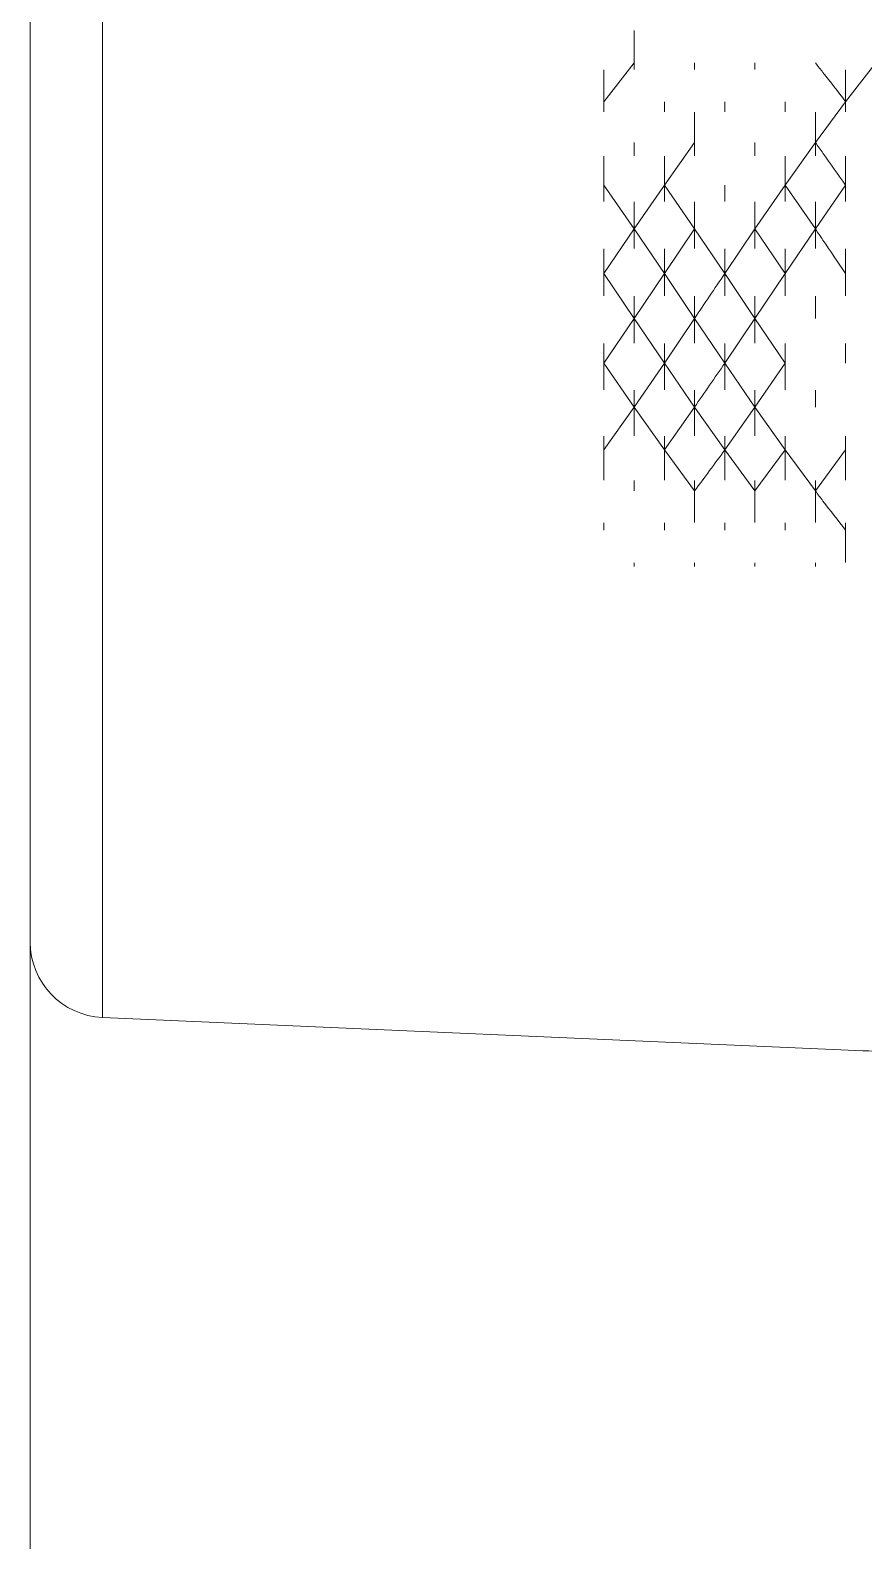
# Model space of a CAD drawing. Extents: x -382 to 1420, y -377 to 265.
# Drawn here: x -120.78 to -120.349, y 17.977 to 18.758 of the extents above; entities that cross this region are included whole.
import ezdxf

# ---------------------------------------------------------------- set-up
doc = ezdxf.new("R2010")
doc.units = 0
doc.header["$MEASUREMENT"] = 0
doc.layers.add('AV-Detl-Obje-Mont', color=232, linetype='CONTINUOUS')

msp = doc.modelspace()

# ---------------------------------------------------------------- linework, layer by layer
at = {"layer": 'AV-Detl-Obje-Mont', "linetype": 'Continuous', "lineweight": 15}
for p, q in [((-120.77999, 13.8927), (-120.77999, 20.63862)), ((-120.74265, 18.82477), (-120.74265, 18.24788)), ((-120.46766, 18.74148), (-120.46766, 18.75835)), ((-120.46766, 18.74148), (-120.48333, 18.72146)), ((-120.46766, 18.74148), (-120.46766, 18.73802)), ((-120.43648, 18.74148), (-120.43648, 18.73802)), ((-120.40522, 18.74148), (-120.40522, 18.73802)), ((-120.34279, 18.74148), (-120.35838, 18.72146)), ((-120.48333, 18.72146), (-120.48333, 18.73788)), ((-120.35838, 18.72146), (-120.35838, 18.73788)), ((-120.48333, 18.72146), (-120.48333, 18.71626)), ((-120.45207, 18.72146), (-120.45207, 18.71626)), ((-120.42081, 18.72146), (-120.42081, 18.71626)), ((-120.38964, 18.72146), (-120.38964, 18.71626)), ((-120.35838, 18.72146), (-120.37396, 18.70033)), ((-120.35838, 18.72146), (-120.35838, 18.71626)), ((-120.43648, 18.70033), (-120.43648, 18.71611)), ((-120.37396, 18.70033), (-120.37396, 18.71611)), ((-120.48333, 18.6783), (-120.48333, 18.69327)), ((-120.46766, 18.70033), (-120.46766, 18.69343)), ((-120.43648, 18.70033), (-120.45207, 18.6783)), ((-120.45207, 18.6783), (-120.45207, 18.69327)), ((-120.43648, 18.70033), (-120.43648, 18.69343)), ((-120.40522, 18.70033), (-120.40522, 18.69343)), ((-120.37396, 18.70033), (-120.38964, 18.6783)), ((-120.38964, 18.6783), (-120.38964, 18.69327)), ((-120.37396, 18.70033), (-120.37396, 18.69343)), ((-120.35838, 18.6783), (-120.35838, 18.69327)), ((-120.48333, 18.6783), (-120.48333, 18.6698)), ((-120.46766, 18.65563), (-120.48333, 18.6783)), ((-120.45207, 18.6783), (-120.46766, 18.65563)), ((-120.45207, 18.6783), (-120.45207, 18.6698)), ((-120.43648, 18.65563), (-120.45207, 18.6783)), ((-120.42081, 18.6783), (-120.42081, 18.6698)), ((-120.38964, 18.6783), (-120.40522, 18.65563)), ((-120.38964, 18.6783), (-120.38964, 18.6698)), ((-120.37396, 18.65563), (-120.38964, 18.6783)), ((-120.35838, 18.6783), (-120.37396, 18.65563)), ((-120.35838, 18.6783), (-120.35838, 18.6698)), ((-120.46766, 18.65563), (-120.46766, 18.66963)), ((-120.43648, 18.65563), (-120.43648, 18.66963)), ((-120.40522, 18.65563), (-120.40522, 18.66963)), ((-120.37396, 18.65563), (-120.37396, 18.66963)), ((-120.46766, 18.65563), (-120.48333, 18.63257)), ((-120.46766, 18.65563), (-120.46766, 18.64561)), ((-120.45207, 18.63257), (-120.46766, 18.65563)), ((-120.43648, 18.65563), (-120.45207, 18.63257)), ((-120.43648, 18.65563), (-120.43648, 18.64561)), ((-120.42081, 18.63257), (-120.43648, 18.65563)), ((-120.40522, 18.65563), (-120.42081, 18.63257)), ((-120.40522, 18.65563), (-120.40522, 18.64561)), ((-120.38964, 18.63257), (-120.40522, 18.65563)), ((-120.37396, 18.65563), (-120.38964, 18.63257)), ((-120.37396, 18.65563), (-120.37396, 18.64561)), ((-120.48333, 18.63257), (-120.48333, 18.64544)), ((-120.45207, 18.63257), (-120.45207, 18.64544)), ((-120.42081, 18.63257), (-120.42081, 18.64544)), ((-120.38964, 18.63257), (-120.38964, 18.64544)), ((-120.35838, 18.63257), (-120.35838, 18.64544)), ((-120.46766, 18.60936), (-120.48333, 18.63257)), ((-120.48333, 18.63257), (-120.48333, 18.62114)), ((-120.45207, 18.63257), (-120.46766, 18.60936)), ((-120.43648, 18.60936), (-120.45207, 18.63257)), ((-120.45207, 18.63257), (-120.45207, 18.62114)), ((-120.40522, 18.60936), (-120.42081, 18.63257)), ((-120.42081, 18.63257), (-120.42081, 18.62114)), ((-120.38964, 18.63257), (-120.40522, 18.60936)), ((-120.38964, 18.63257), (-120.38964, 18.62114)), ((-120.35838, 18.63257), (-120.35838, 18.62114)), ((-120.46766, 18.60936), (-120.46766, 18.62097)), ((-120.43648, 18.60936), (-120.43648, 18.62097)), ((-120.40522, 18.60936), (-120.40522, 18.62097)), ((-120.37396, 18.60936), (-120.37396, 18.62097)), ((-120.46766, 18.60936), (-120.48333, 18.58626)), ((-120.45207, 18.58626), (-120.46766, 18.60936)), ((-120.46766, 18.60936), (-120.46766, 18.59664)), ((-120.43648, 18.60936), (-120.45207, 18.58626)), ((-120.42081, 18.58626), (-120.43648, 18.60936)), ((-120.43648, 18.60936), (-120.43648, 18.59664)), ((-120.40522, 18.60936), (-120.42081, 18.58626)), ((-120.38964, 18.58626), (-120.40522, 18.60936)), ((-120.40522, 18.60936), (-120.40522, 18.59664)), ((-120.48333, 18.58626), (-120.48333, 18.59648)), ((-120.45207, 18.58626), (-120.45207, 18.59648)), ((-120.42081, 18.58626), (-120.42081, 18.59648)), ((-120.38964, 18.58626), (-120.38964, 18.59648)), ((-120.35838, 18.58626), (-120.35838, 18.59648)), ((-120.46766, 18.56353), (-120.48333, 18.58626)), ((-120.48333, 18.58626), (-120.48333, 18.5724)), ((-120.45207, 18.58626), (-120.46766, 18.56353)), ((-120.43648, 18.56353), (-120.45207, 18.58626)), ((-120.45207, 18.58626), (-120.45207, 18.5724)), ((-120.40522, 18.56353), (-120.42081, 18.58626)), ((-120.42081, 18.58626), (-120.42081, 18.5724)), ((-120.38964, 18.58626), (-120.40522, 18.56353)), ((-120.38964, 18.58626), (-120.38964, 18.5724)), ((-120.46766, 18.56353), (-120.46766, 18.57224)), ((-120.43648, 18.56353), (-120.43648, 18.57224)), ((-120.40522, 18.56353), (-120.40522, 18.57224)), ((-120.37396, 18.56353), (-120.37396, 18.57224)), ((-120.46766, 18.56353), (-120.48333, 18.5414)), ((-120.45207, 18.5414), (-120.46766, 18.56353)), ((-120.46766, 18.56353), (-120.46766, 18.54867)), ((-120.43648, 18.56353), (-120.45207, 18.5414)), ((-120.42081, 18.5414), (-120.43648, 18.56353)), ((-120.43648, 18.56353), (-120.43648, 18.54867)), ((-120.40522, 18.56353), (-120.42081, 18.5414)), ((-120.38964, 18.5414), (-120.40522, 18.56353)), ((-120.40522, 18.56353), (-120.40522, 18.54867)), ((-120.48333, 18.5414), (-120.48333, 18.54852)), ((-120.45207, 18.5414), (-120.45207, 18.54852)), ((-120.42081, 18.5414), (-120.42081, 18.54852)), ((-120.38964, 18.5414), (-120.38964, 18.54852)), ((-120.35838, 18.5414), (-120.35838, 18.54852)), ((-120.48333, 18.5414), (-120.48333, 18.52572)), ((-120.43648, 18.52014), (-120.45207, 18.5414)), ((-120.45207, 18.5414), (-120.45207, 18.52572)), ((-120.40522, 18.52014), (-120.42081, 18.5414)), ((-120.42081, 18.5414), (-120.42081, 18.52572)), ((-120.38964, 18.5414), (-120.40522, 18.52014)), ((-120.37396, 18.52014), (-120.38964, 18.5414)), ((-120.38964, 18.5414), (-120.38964, 18.52572)), ((-120.35838, 18.5414), (-120.37396, 18.52014)), ((-120.35838, 18.5414), (-120.35838, 18.52572)), ((-120.46766, 18.52014), (-120.46766, 18.52557)), ((-120.43648, 18.52014), (-120.43648, 18.52557)), ((-120.40522, 18.52014), (-120.40522, 18.52557)), ((-120.37396, 18.52014), (-120.37396, 18.52557)), ((-120.43648, 18.52014), (-120.43648, 18.5038)), ((-120.40522, 18.52014), (-120.40522, 18.5038)), ((-120.37396, 18.52014), (-120.37396, 18.5038)), ((-120.48333, 18.49996), (-120.48333, 18.50365)), ((-120.45207, 18.49996), (-120.45207, 18.50365)), ((-120.42081, 18.49996), (-120.42081, 18.50365)), ((-120.38964, 18.49996), (-120.38964, 18.50365)), ((-120.35838, 18.49996), (-120.35838, 18.50365)), ((-120.35838, 18.49996), (-120.35838, 18.48314)), ((-120.46766, 18.48109), (-120.46766, 18.483)), ((-120.43648, 18.48109), (-120.43648, 18.483)), ((-120.40522, 18.48109), (-120.40522, 18.483)), ((-120.37396, 18.48109), (-120.37396, 18.483)), ((-120.74265, 18.24788), (-120.349, 18.2307))]:
    msp.add_line(p, q, dxfattribs=at)
for centre, radius, start, end in [((-120.74095, 18.28689), 0.03904, 180, 267.5), ((-120.34885, 18.19172), 0.03893, 22.01884, 90.77156)]:
    msp.add_arc(centre, radius, start, end, dxfattribs=at)
for points in [[(-120.35838, 18.72146), (-120.36226, 18.72656), (-120.36744, 18.73337), (-120.37265, 18.73985), (-120.37396, 18.74148)], [(-120.35838, 18.6783), (-120.36226, 18.68387), (-120.36744, 18.6913), (-120.37265, 18.69851), (-120.37396, 18.70033)], [(-120.35838, 18.63257), (-120.36226, 18.63835), (-120.36744, 18.64608), (-120.37265, 18.65371), (-120.37396, 18.65563)], [(-120.35838, 18.49996), (-120.36226, 18.50491), (-120.36744, 18.51152), (-120.37265, 18.5184), (-120.37396, 18.52014)]]:
    msp.add_open_spline(points, degree=3, knots=[0, 0, 0, 0, 0.748517, 1, 1, 1, 1], dxfattribs=at)
for points in [[(-120.42081, 18.63257), (-120.42342, 18.6287), (-120.42865, 18.62097), (-120.43387, 18.61323), (-120.43648, 18.60936)], [(-120.42081, 18.58626), (-120.42342, 18.58244), (-120.42865, 18.5748), (-120.43387, 18.56729), (-120.43648, 18.56353)], [(-120.42081, 18.5414), (-120.42342, 18.5378), (-120.42865, 18.53059), (-120.43387, 18.52362), (-120.43648, 18.52014)]]:
    msp.add_open_spline(points, degree=3, dxfattribs=at)

doc.saveas('drawing.dxf')
